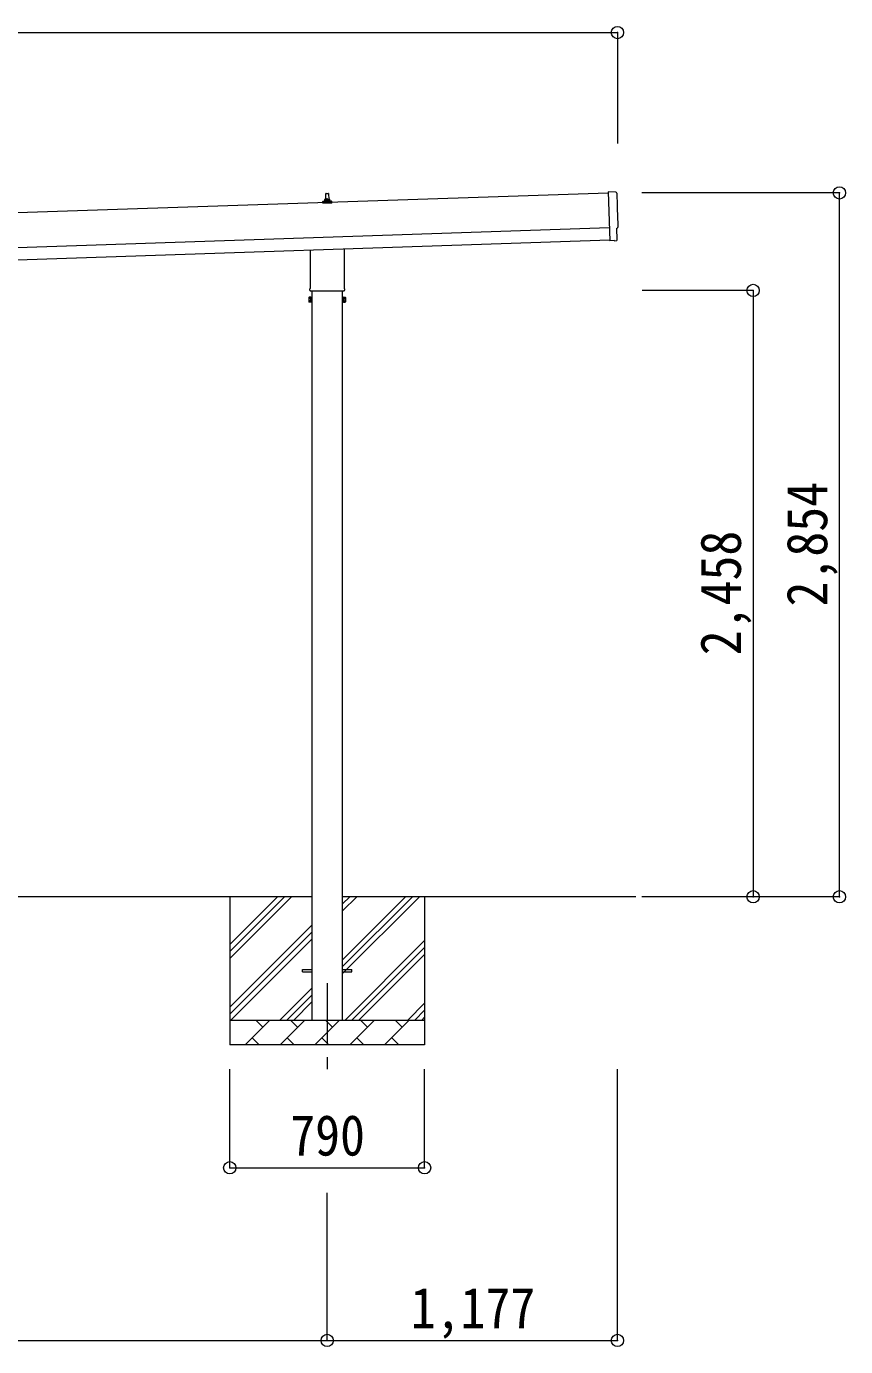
# Model space of a CAD drawing. Units: millimetres at full size, sheet at 1:50. Extents: x -14053 to 14053, y -9700 to 9700.
# Drawn here: x 4520 to 7842, y -6165 to -812 of the extents above; entities that cross this region are included whole.
import ezdxf
from ezdxf.enums import TextEntityAlignment as Align

# ---------------------------------------------------------------- set-up
doc = ezdxf.new("R2010")
doc.units = ezdxf.units.MM
doc.header["$LTSCALE"] = 50
doc.header["$PDMODE"] = 32
doc.header["$PDSIZE"] = 50
doc.linetypes.add('CHAIN1', pattern=[8, 5, -1, 1, -1])
for name, color, linetype, lineweight in [('0-1_Defpoints', 7, 'CHAIN1', 9), ('0-2_TEXT1', 4, 'Continuous', 9), ('0-3_SHAPE', 7, 'Continuous', 9), ('0-8_TABLE1', 6, 'Continuous', 9)]:
    doc.layers.add(name, color=color, linetype=linetype, lineweight=lineweight)
doc.styles.add('ＭＳ ゴシック', font='')
doc.styles.get('ＭＳ ゴシック').set_extended_font_data('MS Gothic')

msp = doc.modelspace()

# ---------------------------------------------------------------- linework, layer by layer
at = {"layer": '0-1_Defpoints'}
msp.add_line((5739.7, -4691.27), (5739.7, -5040.27), dxfattribs=at)
at = {"layer": '0-2_TEXT1'}
for p, q in [((6879.62, -1488.24), (1497.83, -1667.63)), ((5733.7, -1513.68), (5734.42, -1490.16)), ((5735.42, -1489.18), (5743.97, -1489.18)), ((5744.97, -1490.16), (5745.7, -1513.68)), ((6909.61, -1483.73), (6879.45, -1483.16)), ((6879.45, -1483.16), (6886.07, -1681.9)), ((5721.45, -1529.18), (5721.45, -1521.47)), ((5757.95, -1529.18), (5721.45, -1529.18)), ((5721.83, -1520.68), (5757.56, -1520.68)), ((5722.21, -1520.49), (5728.93, -1518.87)), ((5729.31, -1518.68), (5750.08, -1518.68)), ((5729.7, -1517.89), (5729.7, -1513.68)), ((5730.7, -1513.68), (5748.7, -1513.68)), ((5749.7, -1517.89), (5749.7, -1513.68)), ((5757.18, -1520.49), (5750.46, -1518.87)), ((5757.95, -1529.18), (5757.95, -1521.47)), ((1502.5, -1807.56), (6884.28, -1628.16)), ((6913.77, -1630.57), (6914.27, -1630.55)), ((6915.33, -1677.57), (6913.77, -1630.57)), ((1504.16, -1857.53), (6885.95, -1678.14)), ((6904.26, -1680.39), (6886.07, -1681.9)), ((6904.94, -1681), (6904.26, -1680.39)), ((6905.69, -1681.25), (6912.6, -1680.66)), ((5671.4, -1873.17), (5671.4, -1718.62)), ((5808, -1714.07), (5808, -1873.17)), ((5665.7, -1911.44), (5666.46, -1910.13)), ((5665.7, -1911.44), (5665.7, -1928.44)), ((5672.7, -1910.13), (5666.46, -1910.13)), ((5672.7, -1915.03), (5666.46, -1915.03)), ((5672.7, -1924.85), (5666.46, -1924.85)), ((5669.7, -1881.94), (5669.7, -1876.44)), ((5807.63, -1885.44), (5671.76, -1885.44)), ((5672.7, -1929.76), (5672.7, -1910.13)), ((5672.7, -1910.74), (5675.2, -1910.74)), ((5675.2, -1909.44), (5677.2, -1909.44)), ((5675.2, -1930.44), (5675.2, -1909.44)), ((5677.2, -1885.44), (5677.2, -4841.27)), ((5677.2, -1909.44), (5677.2, -1930.44)), ((5802.2, -4841.27), (5802.2, -1885.44)), ((5804.2, -1909.44), (5802.2, -1909.44)), ((5804.2, -1930.44), (5804.2, -1909.44)), ((5806.7, -1910.74), (5804.2, -1910.74)), ((5806.7, -1910.13), (5812.94, -1910.13)), ((5806.7, -1929.76), (5806.7, -1910.13)), ((5806.7, -1915.03), (5812.94, -1915.03)), ((5806.7, -1924.85), (5812.94, -1924.85)), ((5809.7, -1876.44), (5809.7, -1881.94)), ((5813.7, -1911.44), (5812.94, -1910.13)), ((5813.7, -1911.44), (5813.7, -1928.44)), ((5665.7, -1928.44), (5666.46, -1929.76)), ((5672.7, -1929.76), (5666.46, -1929.76)), ((5675.2, -1929.14), (5672.7, -1929.14)), ((5677.2, -1930.44), (5675.2, -1930.44)), ((5802.2, -1930.44), (5804.2, -1930.44)), ((5804.2, -1929.14), (5806.7, -1929.14)), ((5806.7, -1929.76), (5812.94, -1929.76)), ((5813.7, -1928.44), (5812.94, -1929.76)), ((5639.7, -4645.77), (5639.7, -4636.77)), ((5639.7, -4636.77), (5677.2, -4636.77)), ((5639.7, -4645.77), (5677.2, -4645.77)), ((5802.2, -4636.77), (5839.7, -4636.77)), ((5802.2, -4645.77), (5839.7, -4645.77)), ((5839.7, -4645.77), (5839.7, -4636.77))]:
    msp.add_line(p, q, dxfattribs=at)
for centre, radius, start, end in [((5735.42, -1490.18), 1, 90, 178.60509), ((5743.97, -1490.18), 1, 1.39491, 90), ((6909.53, -1488.23), 4.5, 1.09537, 88.91326), ((5722.45, -1521.47), 1, 103.62699, 180), ((5728.7, -1517.89), 1, 283.62699, 0), ((5733.78, -1514.31), 4.13, 90, 171.17633), ((5730.7, -1514.68), 1, 90, 180), ((5743.03, -1513.68), 4.83, 133.60282, 180), ((5736.36, -1513.68), 4.83, 0, 46.39718), ((5745.61, -1514.31), 4.13, 8.82367, 90), ((5748.7, -1514.68), 1, 0, 90), ((5750.7, -1517.89), 1, 180, 256.37301), ((5756.95, -1521.47), 1, 0, 76.37301), ((6914.12, -1626.05), 4.5, 271.90915, 2.73345), ((6905.61, -1680.25), 1, 228.4071, 274.90505), ((5673.7, -1876.44), 4, 125.09963, 180), ((5805.7, -1876.44), 4, 0, 54.90037), ((5670.04, -1912.58), 4.34, 145.61575, 214.38425), ((5670.04, -1927.3), 4.34, 145.61575, 214.38425), ((5681.94, -1919.94), 16.24, 162.41205, 197.58795), ((5673.7, -1881.94), 4, 180, 194.47751), ((5673.7, -1881.94), 4, 194.47751, 241.04498), ((5805.7, -1881.94), 4, 298.95502, 345.52249), ((5805.7, -1881.94), 4, 345.52249, 0), ((5809.35, -1912.58), 4.34, 325.61575, 34.38425), ((5797.46, -1919.94), 16.24, 342.41205, 17.58795), ((5809.35, -1927.3), 4.34, 325.61575, 34.38425)]:
    msp.add_arc(centre, radius, start, end, dxfattribs=at)
for centre, major_axis, ratio, start_param, end_param in [((11676.56, -1398.37), (-4760.73, -158.69), 0.99863, 6.2686928, 6.2976566), ((6912.33, -1677.66), (2.25, -2), 0.9974, 5.5252311, 7.0411395)]:
    msp.add_ellipse(centre, major_axis=major_axis, ratio=ratio, start_param=start_param, end_param=end_param, dxfattribs=at)
at = {"layer": '0-3_SHAPE'}
for p, q in [((5677.2, -4341.27), (2702.2, -4341.27)), ((5344.7, -4341.27), (5344.7, -4941.27)), ((5344.7, -4534.76), (5538.18, -4341.27)), ((5344.7, -4563.04), (5566.46, -4341.27)), ((5344.7, -4591.33), (5594.75, -4341.27)), ((6990.58, -4341.27), (5802.2, -4341.27)), ((5802.2, -4370.1), (5831.02, -4341.27)), ((5802.2, -4398.38), (5859.31, -4341.27)), ((5802.2, -4652.94), (6113.86, -4341.27)), ((5802.2, -4596.37), (6057.3, -4341.27)), ((5802.2, -4624.66), (6085.58, -4341.27)), ((6134.7, -4341.27), (6134.7, -4941.27)), ((5344.7, -4789.31), (5677.2, -4456.81)), ((5344.7, -4817.6), (5677.2, -4485.1)), ((5349.31, -4841.27), (5677.2, -4513.38)), ((5811.85, -4841.27), (6134.7, -4518.43)), ((5840.14, -4841.27), (6134.7, -4546.72)), ((5868.42, -4841.27), (6134.7, -4575)), ((5547.3, -4841.27), (5677.2, -4711.37)), ((5575.58, -4841.27), (5677.2, -4739.66)), ((5603.86, -4841.27), (5677.2, -4767.94)), ((6066.41, -4841.27), (6134.7, -4772.99)), ((6094.7, -4841.27), (6134.7, -4801.27)), ((5344.7, -4841.27), (6134.7, -4841.27)), ((5406.85, -4941.27), (5506.85, -4841.27)), ((5478.3, -4869.83), (5449.75, -4841.27)), ((5548.28, -4941.27), (5648.28, -4841.27)), ((5619.72, -4869.83), (5591.17, -4841.27)), ((5689.7, -4941.27), (5789.7, -4841.27)), ((5761.14, -4869.83), (5732.59, -4841.27)), ((5831.12, -4941.27), (5931.12, -4841.27)), ((5902.57, -4869.83), (5874.01, -4841.27)), ((5972.54, -4941.27), (6072.54, -4841.27)), ((6043.99, -4869.83), (6015.43, -4841.27)), ((6122.98, -4841.27), (6134.7, -4829.56)), ((5435.41, -4912.72), (5463.96, -4941.27)), ((5576.83, -4912.72), (5605.38, -4941.27)), ((5718.25, -4912.72), (5746.8, -4941.27)), ((5859.67, -4912.72), (5888.23, -4941.27)), ((6001.09, -4912.72), (6029.65, -4941.27)), ((6134.7, -4941.27), (5344.7, -4941.27))]:
    msp.add_line(p, q, dxfattribs=at)
at = {"layer": '0-8_TABLE1'}
for p, q in [((1467.05, -837.16), (6916.72, -837.16)), ((6916.72, -837.16), (6916.72, -1287.16)), ((7816.72, -1487.16), (7015.72, -1487.16)), ((7816.72, -4341.27), (7816.72, -1487.16)), ((7466.72, -1882.94), (7016.72, -1882.94)), ((7466.72, -1882.94), (7466.72, -4341.27)), ((7816.72, -4341.27), (7015.72, -4341.27)), ((5344.7, -5440.27), (5344.7, -5040.27)), ((6134.7, -5440.27), (6134.7, -5040.27)), ((6916.72, -6140.27), (6916.72, -5040.27)), ((5344.7, -5440.27), (6134.7, -5440.27)), ((5739.7, -6140.27), (5739.7, -5542.27)), ((2639.7, -6140.27), (5739.7, -6140.27)), ((5739.7, -6140.27), (6916.72, -6140.27))]:
    msp.add_line(p, q, dxfattribs=at)
for p in [(6916.72, -837.16), (7816.72, -1487.16), (7466.72, -1882.94), (7466.72, -4341.27), (7816.72, -4341.27), (5344.7, -5440.27), (6134.7, -5440.27), (5739.7, -6140.27), (6916.72, -6140.27)]:
    msp.add_point(p, dxfattribs=at)

# ---------------------------------------------------------------- texts
at = {"layer": '0-8_TABLE1', "color": 7, "style": 'ＭＳ ゴシック', "width": 0.9}
for s, p in [('2,854', (7816.72, -3164.22)), ('2,458', (7466.72, -3362.11))]:
    msp.add_text(s, height=165, rotation=90, dxfattribs=at).set_placement(p, align=Align.BOTTOM_LEFT)
for s, p in [('790', (5589.7, -5440.27)), ('1,177', (6078.21, -6140.27))]:
    msp.add_text(s, height=165, dxfattribs=at).set_placement(p, align=Align.BOTTOM_LEFT)

doc.saveas('drawing.dxf')
